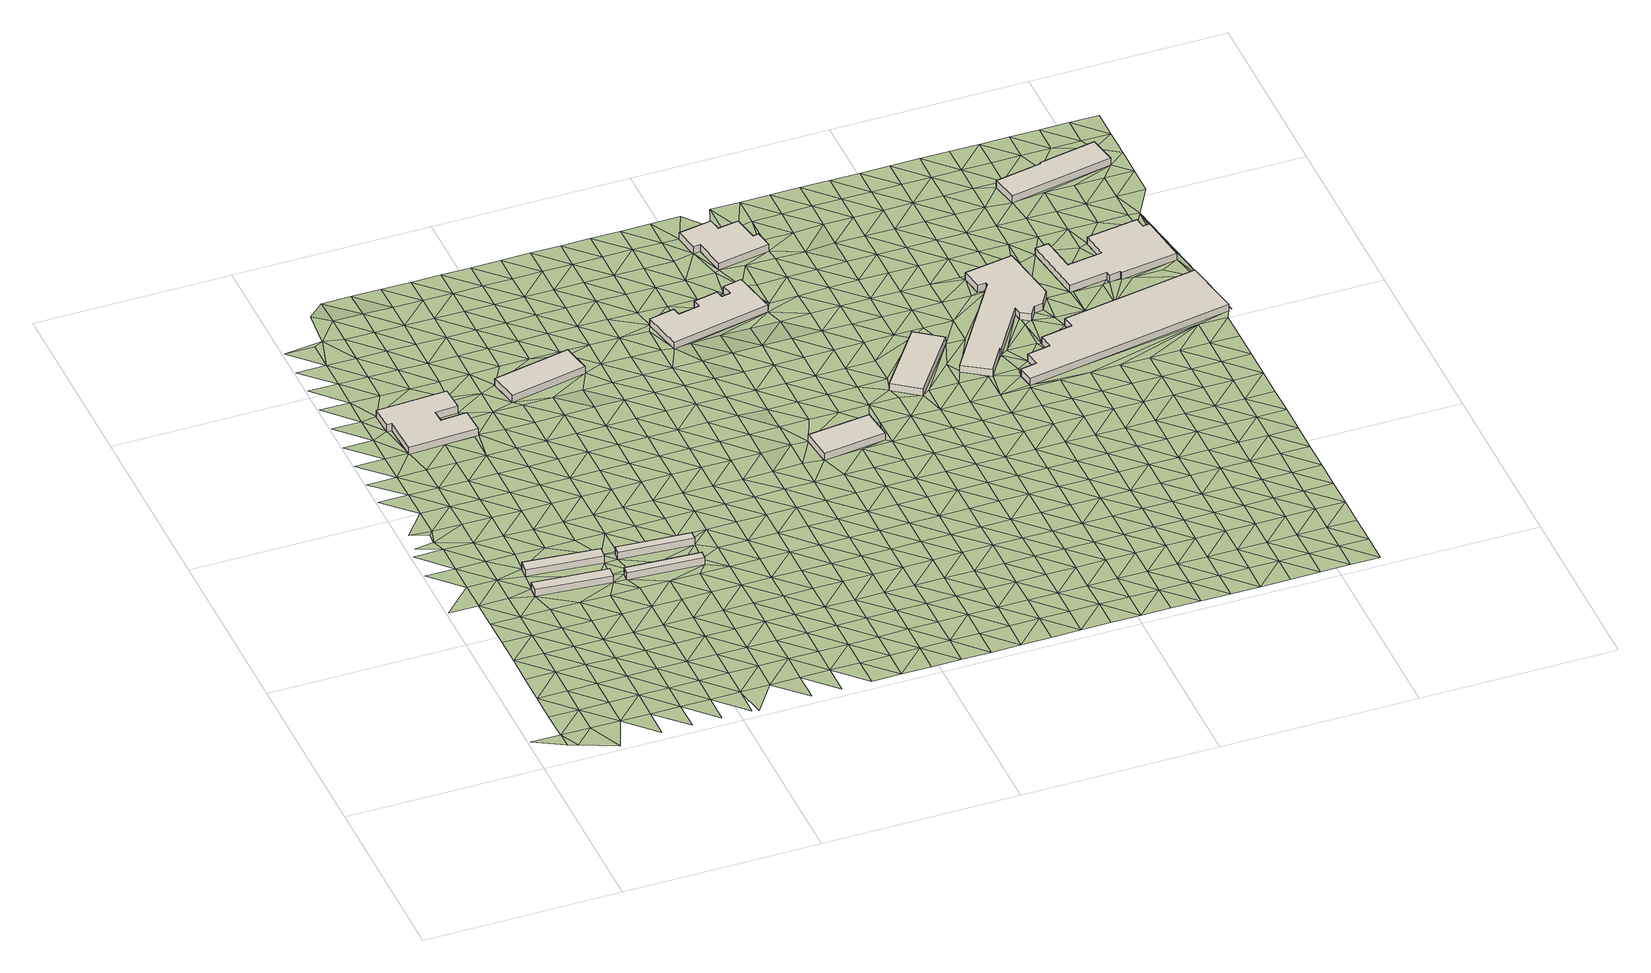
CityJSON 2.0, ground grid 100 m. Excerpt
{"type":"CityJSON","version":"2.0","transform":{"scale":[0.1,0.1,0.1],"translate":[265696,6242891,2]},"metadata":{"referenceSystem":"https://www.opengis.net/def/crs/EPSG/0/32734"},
"CityObjects":{
"building1":{"type":"Building","attributes":{"building":"transportation","building:levels":1,"amenity":"shelter","building_height":4.1,"plus_code":"4FRW3FF8+39G","ground_height":3.81,"roof_height":7.91},"geometry":[{"type":"Solid","lod":"1","boundaries":[[[[0,1,2,3]],[[1,4,5,2]],[[4,6,7,5]],[[6,0,3,7]],[[3,2,5,7]],[[6,4,1,0]]]]}]},
"building2":{"type":"Building","attributes":{"building":"transportation","building:levels":1,"amenity":"shelter","building_height":4.1,"plus_code":"4FRW3FF8+49Q","ground_height":3.66,"roof_height":7.76},"geometry":[{"type":"Solid","lod":"1","boundaries":[[[[8,9,10,11]],[[9,12,13,10]],[[12,14,15,13]],[[14,8,11,15]],[[11,10,13,15]],[[14,12,9,8]]]]}]},
"building3":{"type":"Building","attributes":{"building":"industrial","building:levels":1,"building_height":4.1,"plus_code":"4FRW3FF8+H7Q","ground_height":2.67,"roof_height":6.77},"geometry":[{"type":"Solid","lod":"1","boundaries":[[[[16,17,18,19]],[[17,20,21,18]],[[20,22,23,21]],[[22,24,25,23]],[[24,26,27,25]],[[26,28,29,27]],[[28,30,31,29]],[[30,32,33,31]],[[32,34,35,33]],[[34,16,19,35]],[[19,18,21,23,25,27,29,31,33,35]],[[34,32,30,28,26,24,22,20,17,16]]]]}]},
"building4":{"type":"Building","attributes":{"building":"transportation","building:levels":1,"amenity":"shelter","building_height":4.1,"plus_code":"4FRW3FF8+3H7","ground_height":3.73,"roof_height":7.83},"geometry":[{"type":"Solid","lod":"1","boundaries":[[[[36,37,38,39]],[[37,40,41,38]],[[40,42,43,41]],[[42,36,39,43]],[[39,38,41,43]],[[42,40,37,36]]]]}]},
"building5":{"type":"Building","attributes":{"building":"transportation","building:levels":1,"amenity":"shelter","building_height":4.1,"plus_code":"4FRW3FF8+4H8","ground_height":3.6,"roof_height":7.7},"geometry":[{"type":"Solid","lod":"1","boundaries":[[[[44,45,46,47]],[[45,48,49,46]],[[48,50,51,49]],[[50,44,47,51]],[[47,46,49,51]],[[50,48,45,44]]]]}]},
"building6":{"type":"Building","attributes":{"building":"industrial","building:levels":1,"building_height":4.1,"plus_code":"4FRW3FF8+JHG","ground_height":2.66,"roof_height":6.76},"geometry":[{"type":"Solid","lod":"1","boundaries":[[[[52,53,54,55]],[[53,56,57,54]],[[56,58,59,57]],[[58,52,55,59]],[[55,54,57,59]],[[58,56,53,52]]]]}]},
"building7":{"type":"Building","attributes":{"building":"industrial","building:levels":1,"building_height":4.1,"plus_code":"4FRW3FF9+737","ground_height":3.48,"roof_height":7.58},"geometry":[{"type":"Solid","lod":"1","boundaries":[[[[60,61,62,63]],[[61,64,65,62]],[[64,66,67,65]],[[66,60,63,67]],[[63,62,65,67]],[[66,64,61,60]]]]}]},
"building8":{"type":"Building","attributes":{"building":"industrial","building:levels":1,"building_height":4.1,"plus_code":"4FRW3FF8+MX8","ground_height":2.07,"roof_height":6.17},"geometry":[{"type":"Solid","lod":"1","boundaries":[[[[68,69,70,71]],[[69,72,73,70]],[[72,74,75,73]],[[74,76,77,75]],[[76,78,79,77]],[[78,80,81,79]],[[80,82,83,81]],[[82,84,85,83]],[[84,86,87,85]],[[86,88,89,87]],[[88,90,91,89]],[[90,68,71,91]],[[71,70,73,75,77,79,81,83,85,87,89,91]],[[90,88,86,84,82,80,78,76,74,72,69,68]]]]}]},
"building9":{"type":"Building","attributes":{"building":"industrial","building:levels":1,"building_height":4.1,"plus_code":"4FRW3FF9+R3Q","ground_height":2.41,"roof_height":6.51},"geometry":[{"type":"Solid","lod":"1","boundaries":[[[[92,93,94,95]],[[93,96,97,94]],[[96,98,99,97]],[[98,100,101,99]],[[100,102,103,101]],[[102,104,105,103]],[[104,106,107,105]],[[106,108,109,107]],[[108,110,111,109]],[[110,92,95,111]],[[95,94,97,99,101,103,105,107,109,111]],[[110,108,106,104,102,100,98,96,93,92]]]]}]},
"building10":{"type":"Building","attributes":{"building":"industrial","building:levels":1,"building_height":4.1,"plus_code":"4FRW3FF9+C82","ground_height":3.27,"roof_height":7.37},"geometry":[{"type":"Solid","lod":"1","boundaries":[[[[112,113,114,115]],[[113,116,117,114]],[[116,118,119,117]],[[118,112,115,119]],[[115,114,117,119]],[[118,116,113,112]]]]}]},
"building11":{"type":"Building","attributes":{"building":"industrial","building:levels":1,"building_height":4.1,"plus_code":"4FRW3FF9+FGC","ground_height":2.62,"roof_height":6.72},"geometry":[{"type":"Solid","lod":"1","boundaries":[[[[120,121,122,123]],[[121,124,125,122]],[[124,126,127,125]],[[126,128,129,127]],[[128,130,131,129]],[[130,132,133,131]],[[132,134,135,133]],[[134,136,137,135]],[[136,138,139,137]],[[138,140,141,139]],[[140,142,143,141]],[[142,144,145,143]],[[144,146,147,145]],[[146,148,149,147]],[[148,120,123,149]],[[123,122,125,127,129,131,133,135,137,139,141,143,145,147,149]],[[148,146,144,142,140,138,136,134,132,130,128,126,124,121,120]]]]}]},
"building12":{"type":"Building","attributes":{"building":"industrial","building:levels":1,"building_height":4.1,"plus_code":"4FRW3FF9+9Q6","ground_height":3.07,"roof_height":7.17},"geometry":[{"type":"Solid","lod":"1","boundaries":[[[[150,151,152,153]],[[151,154,155,152]],[[154,156,157,155]],[[156,158,159,157]],[[158,160,161,159]],[[160,162,163,161]],[[162,164,165,163]],[[164,166,167,165]],[[166,168,169,167]],[[168,150,153,169]],[[153,152,155,157,159,161,163,165,167,169]],[[168,166,164,162,160,158,156,154,151,150]]]]}]},
"building13":{"type":"Building","attributes":{"building":"industrial","building:levels":1,"building_height":4.1,"plus_code":"4FRW3FF9+HR4","ground_height":2.84,"roof_height":6.94},"geometry":[{"type":"Solid","lod":"1","boundaries":[[[[170,171,172,173]],[[171,174,175,172]],[[174,176,177,175]],[[176,178,179,177]],[[178,180,181,179]],[[180,182,183,181]],[[182,184,185,183]],[[184,186,187,185]],[[186,188,189,187]],[[188,190,191,189]],[[190,192,193,191]],[[192,194,195,193]],[[194,196,197,195]],[[196,170,173,197]],[[173,172,175,177,179,181,183,185,187,189,191,193,195,197]],[[196,194,192,190,188,186,184,182,180,178,176,174,171,170]]]]}]},
"building14":{"type":"Building","attributes":{"building":"industrial","building:levels":1,"building_height":4.1,"plus_code":"4FRW3FF9+QQX","ground_height":2.67,"roof_height":6.77},"geometry":[{"type":"Solid","lod":"1","boundaries":[[[[198,199,200,201]],[[199,202,203,200]],[[202,204,205,203]],[[204,206,207,205]],[[206,208,209,207]],[[208,198,201,209]],[[201,200,203,205,207,209]],[[208,206,204,202,199,198]]]]}]},
"terrain1":{"type":"TINRelief","geometry":[{"type":"CompositeSurface","lod":"1","boundaries":[[[210,211,212]],[[210,212,213]],[[213,214,210]],[[215,210,216]],[[217,215,216]],[[216,210,214]],[[218,214,213]],[[219,217,220]],[[216,221,217]],[[222,219,220]],[[217,221,220]],[[218,223,214]],[[214,223,216]],[[222,224,225]],[[221,216,226]],[[220,227,222]],[[228,229,230]],[[223,226,216]],[[225,224,231]],[[222,227,224]],[[221,232,220]],[[232,221,226]],[[231,233,229]],[[234,235,230]],[[227,220,236]],[[231,224,233]],[[236,220,232]],[[226,223,237]],[[238,239,234]],[[240,223,241]],[[230,229,242]],[[227,243,224]],[[233,244,229]],[[226,237,232]],[[238,245,246]],[[243,227,236]],[[223,240,237]],[[234,230,242]],[[229,244,242]],[[224,247,233]],[[248,249,250]],[[236,232,251]],[[247,224,243]],[[234,252,238]],[[245,250,249]],[[250,253,248]],[[232,237,251]],[[244,233,4]],[[242,252,234]],[[254,245,238]],[[255,243,236]],[[247,256,233]],[[240,257,237]],[[258,259,253]],[[251,255,236]],[[4,233,256]],[[244,1,242]],[[260,250,245]],[[238,252,254]],[[240,261,257]],[[243,262,247]],[[244,4,1]],[[237,263,251]],[[254,260,245]],[[264,265,258]],[[255,262,243]],[[252,242,266]],[[253,250,267]],[[263,237,257]],[[268,242,1]],[[269,256,247]],[[242,268,266]],[[258,253,267]],[[270,255,251]],[[264,271,272]],[[250,260,267]],[[247,262,269]],[[252,273,254]],[[256,274,4]],[[270,251,263]],[[252,266,273]],[[258,275,264]],[[262,255,276]],[[277,278,271]],[[256,269,274]],[[279,263,257]],[[275,258,267]],[[255,270,276]],[[280,260,254]],[[273,281,254]],[[282,279,257]],[[264,283,271]],[[284,277,285]],[[260,280,267]],[[269,262,286]],[[287,270,263]],[[264,275,288]],[[254,281,280]],[[276,289,262]],[[290,268,1]],[[271,283,277]],[[279,287,263]],[[283,264,288]],[[273,266,291]],[[274,269,286]],[[292,285,293]],[[289,286,262]],[[4,274,6]],[[294,275,267]],[[276,270,295]],[[285,277,296]],[[291,281,273]],[[294,267,280]],[[287,295,270]],[[296,277,283]],[[297,298,293]],[[299,289,276]],[[286,300,274]],[[293,285,301]],[[301,285,296]],[[288,275,302]],[[287,279,303]],[[304,296,283]],[[275,294,305]],[[295,299,276]],[[290,1,0]],[[306,280,281]],[[297,307,308]],[[291,309,281]],[[310,303,279]],[[6,274,300]],[[291,266,8]],[[283,288,311]],[[302,275,305]],[[14,268,290]],[[280,306,294]],[[286,289,312]],[[313,295,287]],[[281,309,306]],[[299,314,289]],[[315,293,301]],[[315,297,293]],[[307,316,317]],[[313,287,303]],[[312,300,286]],[[302,311,288]],[[312,289,314]],[[294,318,305]],[[319,317,316]],[[307,297,320]],[[309,291,321]],[[299,295,322]],[[294,306,318]],[[295,313,323]],[[297,315,320]],[[6,300,324]],[[325,326,303]],[[316,307,319]],[[314,299,322]],[[324,300,312]],[[295,323,322]],[[290,0,14]],[[8,321,291]],[[302,305,327]],[[318,328,305]],[[329,315,301]],[[311,330,283]],[[331,0,6]],[[309,332,306]],[[313,303,333]],[[319,307,334]],[[334,307,320]],[[321,335,309]],[[6,324,336]],[[6,336,331]],[[311,302,327]],[[327,305,328]],[[306,332,318]],[[337,312,314]],[[323,313,333]],[[14,0,338]],[[309,335,332]],[[322,339,314]],[[333,303,326]],[[331,338,0]],[[315,329,320]],[[48,8,14]],[[337,314,339]],[[319,334,340]],[[338,48,14]],[[328,318,341]],[[324,312,342]],[[323,343,322]],[[329,301,28]],[[344,311,327]],[[345,321,8]],[[45,8,48]],[[336,324,342]],[[320,346,334]],[[345,335,321]],[[319,347,348]],[[341,318,332]],[[333,343,323]],[[319,340,347]],[[8,45,349]],[[311,344,330]],[[346,320,329]],[[312,337,342]],[[350,351,352]],[[349,345,8]],[[328,353,327]],[[339,322,354]],[[338,331,355]],[[340,334,356]],[[327,330,344]],[[338,355,48]],[[353,328,341]],[[343,354,322]],[[357,332,335]],[[333,326,358]],[[351,20,352]],[[359,348,347]],[[346,356,334]],[[360,335,345]],[[361,362,326]],[[350,352,26]],[[363,330,327]],[[364,349,45]],[[340,365,347]],[[332,357,341]],[[366,337,339]],[[343,333,358]],[[327,353,363]],[[335,360,357]],[[354,367,339]],[[358,326,362]],[[346,329,368]],[[345,349,364]],[[20,26,352]],[[340,356,365]],[[40,336,342]],[[337,366,342]],[[329,28,368]],[[366,339,367]],[[26,369,28]],[[347,370,359]],[[353,341,371]],[[372,355,331]],[[20,330,373]],[[330,363,374]],[[375,356,346]],[[360,345,376]],[[354,343,377]],[[370,347,365]],[[357,371,341]],[[358,378,343]],[[26,20,373]],[[368,375,346]],[[364,376,345]],[[355,379,48]],[[374,373,330]],[[363,353,380]],[[367,354,377]],[[369,26,381]],[[342,366,382]],[[343,378,377]],[[381,28,369]],[[356,383,365]],[[362,384,358]],[[370,385,359]],[[371,380,353]],[[364,45,386]],[[387,357,360]],[[375,383,356]],[[360,376,388]],[[384,362,389]],[[373,381,26]],[[40,342,382]],[[368,28,390]],[[391,374,363]],[[392,370,365]],[[387,371,357]],[[366,367,393]],[[378,358,394]],[[380,391,363]],[[360,388,387]],[[377,395,367]],[[390,375,368]],[[376,364,396]],[[355,372,397]],[[381,390,28]],[[383,392,365]],[[384,394,358]],[[374,398,373]],[[397,379,355]],[[393,382,366]],[[393,367,395]],[[385,370,399]],[[378,400,377]],[[374,391,398]],[[380,371,401]],[[388,376,402]],[[392,399,370]],[[371,387,403]],[[381,373,52]],[[400,378,394]],[[396,364,386]],[[383,375,404]],[[375,390,405]],[[402,376,396]],[[382,406,40]],[[391,380,401]],[[395,377,407]],[[397,372,379]],[[408,373,398]],[[371,403,401]],[[382,393,406]],[[409,390,381]],[[408,52,373]],[[392,383,404]],[[372,40,406]],[[399,410,385]],[[375,405,404]],[[52,409,381]],[[407,377,400]],[[388,411,387]],[[394,384,412]],[[388,402,413]],[[384,414,415]],[[395,416,393]],[[379,372,417]],[[418,398,391]],[[403,387,411]],[[394,412,400]],[[406,417,372]],[[401,419,391]],[[388,413,411]],[[416,395,407]],[[384,415,412]],[[420,399,392]],[[405,390,421]],[[390,409,421]],[[386,422,396]],[[404,423,392]],[[422,386,379]],[[398,418,408]],[[402,396,424]],[[406,393,425]],[[418,391,419]],[[399,420,410]],[[403,426,401]],[[379,417,422]],[[407,400,427]],[[392,423,420]],[[52,408,428]],[[416,425,393]],[[405,429,404]],[[424,413,402]],[[415,414,430]],[[426,403,411]],[[396,422,424]],[[400,412,427]],[[406,431,417]],[[421,429,405]],[[419,401,432]],[[416,407,433]],[[408,418,428]],[[406,425,431]],[[423,404,434]],[[415,435,412]],[[420,436,410]],[[432,401,426]],[[427,433,407]],[[421,409,437]],[[438,411,413]],[[417,439,422]],[[429,434,404]],[[413,424,440]],[[435,415,430]],[[419,441,418]],[[442,425,416]],[[439,417,431]],[[411,438,426]],[[412,443,427]],[[441,419,432]],[[440,438,413]],[[442,416,433]],[[420,423,444]],[[421,437,429]],[[422,445,424]],[[434,446,423]],[[435,443,412]],[[418,447,428]],[[448,52,428]],[[445,422,439]],[[444,436,420]],[[432,426,449]],[[431,425,450]],[[433,427,451]],[[423,446,444]],[[447,418,441]],[[425,442,452]],[[434,429,453]],[[454,440,424]],[[426,438,449]],[[443,451,427]],[[455,437,409]],[[439,431,450]],[[456,435,430]],[[429,437,453]],[[424,445,454]],[[425,452,450]],[[441,432,457]],[[428,447,458]],[[446,434,459]],[[442,433,460]],[[435,456,443]],[[436,444,461]],[[449,457,432]],[[451,462,433]],[[456,430,463]],[[440,464,438]],[[453,459,434]],[[440,454,465]],[[445,439,466]],[[452,442,460]],[[428,458,448]],[[450,467,439]],[[462,460,433]],[[444,446,468]],[[447,441,469]],[[438,464,449]],[[451,443,470]],[[441,457,471]],[[464,440,465]],[[437,472,453]],[[445,466,454]],[[446,459,468]],[[439,467,466]],[[443,456,470]],[[447,469,458]],[[452,473,450]],[[441,471,469]],[[474,461,444]],[[457,449,475]],[[462,451,476]],[[460,473,452]],[[472,437,455]],[[459,453,477]],[[454,478,465]],[[463,479,456]],[[468,474,444]],[[475,449,464]],[[470,476,451]],[[467,450,480]],[[477,453,472]],[[454,466,478]],[[457,481,471]],[[448,458,482]],[[482,458,469]],[[473,480,450]],[[459,483,468]],[[484,460,462]],[[456,485,470]],[[474,486,461]],[[481,457,475]],[[462,476,487]],[[465,488,464]],[[483,459,477]],[[478,489,465]],[[485,456,479]],[[471,490,469]],[[466,467,491]],[[460,484,473]],[[480,492,467]],[[493,455,448]],[[484,462,487]],[[474,468,494]],[[464,488,475]],[[476,470,495]],[[490,471,481]],[[488,465,489]],[[496,472,455]],[[482,493,448]],[[472,496,477]],[[466,491,478]],[[483,494,468]],[[467,492,491]],[[495,470,485]],[[497,482,469]],[[480,473,498]],[[455,493,496]],[[499,486,474]],[[475,500,481]],[[501,487,476]],[[497,469,490]],[[473,484,498]],[[483,477,502]],[[489,478,503]],[[485,479,504]],[[499,474,494]],[[475,488,500]],[[476,495,501]],[[493,482,505]],[[492,480,506]],[[502,477,496]],[[491,503,478]],[[482,497,505]],[[498,506,480]],[[507,494,483]],[[490,481,508]],[[484,487,509]],[[486,499,510]],[[500,511,481]],[[487,501,512]],[[488,489,513]],[[514,491,492]],[[495,485,515]],[[502,507,483]],[[503,516,489]],[[485,504,517]],[[496,493,518]],[[497,490,508]],[[498,484,509]],[[505,519,493]],[[508,481,511]],[[492,506,514]],[[509,487,512]],[[488,513,500]],[[495,515,501]],[[513,489,516]],[[485,517,515]],[[499,494,520]],[[518,502,496]],[[503,491,521]],[[507,522,494]],[[518,493,519]],[[497,523,505]],[[506,498,524]],[[514,521,491]],[[510,499,520]],[[511,500,525]],[[501,526,512]],[[520,494,522]],[[508,523,497]],[[509,524,498]],[[527,516,503]],[[517,504,528]],[[525,500,513]],[[501,515,526]],[[507,502,529]],[[530,519,505]],[[531,514,506]],[[502,518,532]],[[503,521,527]],[[511,533,508]],[[523,530,505]],[[524,531,506]],[[522,507,529]],[[534,509,512]],[[517,535,515]],[[520,536,510]],[[502,532,529]],[[533,511,525]],[[526,537,512]],[[519,538,518]],[[513,516,539]],[[540,521,514]],[[516,527,541]],[[535,517,528]],[[523,508,542]],[[509,534,524]],[[530,538,519]],[[531,540,514]],[[534,512,537]],[[513,539,525]],[[515,543,526]],[[542,508,533]],[[539,516,541]],[[520,522,544]],[[545,527,521]],[[529,546,522]],[[535,543,515]],[[547,532,518]],[[548,530,523]],[[531,524,549]],[[538,550,518]],[[540,545,521]],[[536,520,544]],[[533,525,551]],[[537,526,552]],[[544,522,546]],[[548,523,542]],[[524,534,549]],[[553,541,527]],[[529,532,554]],[[530,555,538]],[[547,518,550]],[[525,539,551]],[[543,552,526]],[[540,531,556]],[[535,528,557]],[[545,558,527]],[[538,555,550]],[[559,542,533]],[[547,554,532]],[[553,527,558]],[[530,548,560]],[[530,560,555]],[[549,556,531]],[[539,541,60]],[[561,546,529]],[[534,537,562]],[[543,535,557]],[[544,563,536]],[[551,559,533]],[[552,564,537]],[[557,528,565]],[[60,541,553]],[[555,547,550]],[[554,561,529]],[[539,60,551]],[[542,566,548]],[[545,540,567]],[[534,562,549]],[[540,556,568]],[[562,537,564]],[[544,546,569]],[[559,566,542]],[[555,560,570]],[[545,567,558]],[[552,543,571]],[[561,569,546]],[[540,568,567]],[[557,572,543]],[[548,573,560]],[[556,549,574]],[[547,575,554]],[[576,551,60]],[[577,563,544]],[[576,559,551]],[[564,552,571]],[[548,566,573]],[[574,549,562]],[[543,572,571]],[[558,578,553]],[[565,579,557]],[[569,577,544]],[[561,554,580]],[[560,581,570]],[[568,556,582]],[[558,567,583]],[[575,547,584]],[[566,559,585]],[[581,560,573]],[[582,556,574]],[[569,561,580]],[[586,562,564]],[[572,557,587]],[[577,588,563]],[[554,575,580]],[[559,576,585]],[[578,558,583]],[[571,589,564]],[[568,590,567]],[[587,557,579]],[[562,586,574]],[[591,570,581]],[[590,568,582]],[[586,564,589]],[[592,576,60]],[[593,573,566]],[[572,594,571]],[[585,595,566]],[[82,584,596]],[[577,569,597]],[[583,567,598]],[[599,553,578]],[[580,600,569]],[[82,575,584]],[[594,572,587]],[[555,570,69]],[[573,593,581]],[[582,574,601]],[[593,566,595]],[[590,598,567]],[[577,597,588]],[[576,592,585]],[[589,571,602]],[[569,600,597]],[[596,603,82]],[[574,586,601]],[[580,575,604]],[[605,578,583]],[[594,602,571]],[[592,60,606]],[[591,581,607]],[[587,579,608]],[[604,575,82]],[[598,605,583]],[[595,585,609]],[[590,582,610]],[[589,611,586]],[[607,581,593]],[[601,612,582]],[[613,600,580]],[[69,570,591]],[[594,587,608]],[[588,597,614]],[[609,585,592]],[[589,602,611]],[[579,615,608]],[[598,590,610]],[[613,580,604]],[[605,616,578]],[[610,582,612]],[[616,599,578]],[[595,617,593]],[[586,618,601]],[[607,619,591]],[[600,620,597]],[[604,82,80]],[[617,595,609]],[[586,611,618]],[[602,594,621]],[[600,613,620]],[[608,622,594]],[[607,593,623]],[[605,598,624]],[[612,601,625]],[[610,626,598]],[[597,627,614]],[[609,592,628]],[[602,621,611]],[[599,616,629]],[[623,593,617]],[[601,618,625]],[[594,622,621]],[[629,606,599]],[[613,604,74]],[[592,606,628]],[[591,619,69]],[[616,605,624]],[[608,615,630]],[[80,74,604]],[[627,597,620]],[[598,626,624]],[[612,631,610]],[[80,78,76]],[[606,629,628]],[[619,607,632]],[[609,633,617]],[[618,611,634]],[[607,623,635]],[[631,612,625]],[[76,74,80]],[[636,622,608]],[[620,613,637]],[[638,614,627]],[[633,609,628]],[[611,621,634]],[[613,74,639]],[[640,629,616]],[[626,610,641]],[[607,635,632]],[[624,642,616]],[[630,636,608]],[[625,618,643]],[[627,620,637]],[[641,610,631]],[[637,613,639]],[[623,617,644]],[[629,640,628]],[[633,645,617]],[[632,69,619]],[[640,616,642]],[[634,643,618]],[[626,646,624]],[[622,647,621]],[[636,648,622]],[[627,649,638]],[[635,623,644]],[[637,649,627]],[[74,72,639]],[[617,645,644]],[[646,626,641]],[[628,650,633]],[[631,625,651]],[[621,647,634]],[[625,643,652]],[[622,648,647]],[[98,637,639]],[[642,624,653]],[[72,98,639]],[[654,628,640]],[[98,655,637]],[[635,656,632]],[[631,651,641]],[[636,630,657]],[[658,72,69]],[[628,654,650]],[[653,624,646]],[[625,652,651]],[[659,638,649]],[[645,633,660]],[[643,634,661]],[[656,635,644]],[[69,632,662]],[[642,663,640]],[[648,636,657]],[[658,664,72]],[[633,650,660]],[[661,634,647]],[[630,665,657]],[[98,72,666]],[[646,641,667]],[[663,642,653]],[[69,668,658]],[[643,669,652]],[[666,72,664]],[[662,632,656]],[[641,651,667]],[[654,640,670]],[[644,645,671]],[[660,672,645]],[[669,643,661]],[[649,673,659]],[[650,654,670]],[[653,646,674]],[[647,648,675]],[[69,662,668]],[[640,663,676]],[[657,677,648]],[[678,664,658]],[[656,644,671]],[[652,679,651]],[[670,640,676]],[[645,672,671]],[[667,674,646]],[[647,675,661]],[[679,652,669]],[[648,677,675]],[[98,666,680]],[[678,666,664]],[[681,663,653]],[[665,682,657]],[[668,678,658]],[[651,683,667]],[[681,653,674]],[[662,656,684]],[[661,685,669]],[[671,686,656]],[[679,683,651]],[[687,670,676]],[[688,689,673]],[[676,663,690]],[[677,657,691]],[[650,692,660]],[[661,675,685]],[[684,668,662]],[[674,667,693]],[[666,678,694]],[[656,686,684]],[[690,663,681]],[[682,691,657]],[[689,695,673]],[[689,688,696]],[[672,660,692]],[[683,693,667]],[[666,694,680]],[[671,672,697]],[[698,679,669]],[[685,699,669]],[[678,668,700]],[[701,687,676]],[[677,702,675]],[[695,689,696]],[[690,703,676]],[[691,704,677]],[[686,671,697]],[[705,681,674]],[[679,698,683]],[[684,700,668]],[[693,706,674]],[[698,669,699]],[[675,702,685]],[[707,696,708]],[[703,701,676]],[[677,704,702]],[[709,694,678]],[[690,681,705]],[[691,682,710]],[[687,118,670]],[[706,705,674]],[[711,707,680]],[[692,697,672]],[[686,712,684]],[[693,683,713]],[[700,709,678]],[[707,714,696]],[[695,696,715]],[[699,685,716]],[[714,707,711]],[[717,680,694]],[[686,697,712]],[[718,687,701]],[[683,698,713]],[[719,703,690]],[[704,691,720]],[[716,685,702]],[[715,696,714]],[[684,721,700]],[[706,693,722]],[[723,711,680]],[[709,717,694]],[[690,705,719]],[[710,720,691]],[[699,724,698]],[[684,712,721]],[[713,722,693]],[[718,118,687]],[[714,711,723]],[[724,699,716]],[[717,723,680]],[[725,709,700]],[[701,703,726]],[[702,704,727]],[[718,701,728]],[[719,729,703]],[[704,720,730]],[[705,706,731]],[[698,732,713]],[[697,692,733]],[[725,700,721]],[[706,722,734]],[[715,714,735]],[[712,697,736]],[[702,727,716]],[[703,729,726]],[[732,698,724]],[[704,730,727]],[[728,701,726]],[[737,717,709]],[[731,719,705]],[[720,710,738]],[[723,735,714]],[[731,706,734]],[[736,721,712]],[[722,713,739]],[[737,709,725]],[[697,733,736]],[[118,733,692]],[[724,716,740]],[[739,713,732]],[[718,728,741]],[[730,720,742]],[[728,726,743]],[[735,744,715]],[[716,727,740]],[[723,717,745]],[[729,719,746]],[[747,734,722]],[[743,726,729]],[[118,718,741]],[[717,737,748]],[[719,731,749]],[[742,720,738]],[[750,725,721]],[[732,724,751]],[[721,736,752]],[[722,739,747]],[[723,745,735]],[[717,748,745]],[[719,749,746]],[[740,751,724]],[[743,729,162]],[[730,753,727]],[[118,754,733]],[[750,721,752]],[[730,742,755]],[[737,725,756]],[[733,754,736]],[[731,734,757]],[[734,747,758]],[[759,729,746]],[[744,735,760]],[[739,732,761]],[[727,753,740]],[[729,759,162]],[[732,751,762]],[[730,755,753]],[[754,118,741]],[[756,748,737]],[[749,731,757]],[[735,745,760]],[[756,725,750]],[[757,734,758]],[[763,752,736]],[[739,761,747]],[[742,738,764]],[[743,162,765]],[[732,762,761]],[[766,743,765]],[[767,743,766]],[[751,740,768]],[[763,736,754]],[[749,769,746]],[[764,755,742]],[[760,770,744]],[[768,740,753]],[[738,771,764]],[[148,741,728]],[[748,772,745]],[[747,773,758]],[[748,756,774]],[[769,749,757]],[[750,752,775]],[[762,751,776]],[[746,777,759]],[[752,763,778]],[[747,761,773]],[[765,162,779]],[[745,772,760]],[[748,774,772]],[[766,765,158]],[[776,751,768]],[[750,775,756]],[[753,755,780]],[[781,766,158]],[[775,752,778]],[[777,746,769]],[[755,764,782]],[[779,158,765]],[[783,757,758]],[[762,784,761]],[[773,785,758]],[[148,754,741]],[[770,760,786]],[[787,763,754]],[[753,780,768]],[[784,762,776]],[[755,782,780]],[[788,774,756]],[[757,783,769]],[[771,789,764]],[[786,760,772]],[[783,758,785]],[[761,790,773]],[[788,756,775]],[[791,766,781]],[[781,158,792]],[[777,793,759]],[[776,768,794]],[[778,763,795]],[[784,790,761]],[[777,769,796]],[[797,782,764]],[[798,770,786]],[[768,780,794]],[[772,774,799]],[[785,773,800]],[[787,754,148]],[[774,788,801]],[[796,769,783]],[[764,789,797]],[[787,795,763]],[[802,775,778]],[[792,158,803]],[[792,804,781]],[[790,800,773]],[[772,799,786]],[[784,776,805]],[[774,801,799]],[[794,806,776]],[[778,795,807]],[[808,781,804]],[[781,808,791]],[[775,802,788]],[[780,782,809]],[[802,778,807]],[[796,793,777]],[[782,797,810]],[[783,785,811]],[[790,784,805]],[[792,803,154]],[[800,812,785]],[[805,776,806]],[[813,795,787]],[[798,786,814]],[[804,792,154]],[[780,809,794]],[[813,787,148]],[[782,810,809]],[[788,815,801]],[[811,796,783]],[[789,816,797]],[[786,799,814]],[[811,785,812]],[[817,804,154]],[[146,813,148]],[[788,802,815]],[[804,817,808]],[[800,790,818]],[[806,794,819]],[[805,820,790]],[[821,793,796]],[[797,822,810]],[[807,795,823]],[[814,824,798]],[[819,794,809]],[[825,799,801]],[[807,823,802]],[[812,800,818]],[[815,826,801]],[[821,796,811]],[[790,820,818]],[[797,816,822]],[[150,817,154]],[[806,827,805]],[[799,825,814]],[[801,826,825]],[[827,806,819]],[[828,150,154]],[[802,829,815]],[[809,810,830]],[[817,831,832]],[[793,821,833]],[[822,834,810]],[[835,811,812]],[[820,805,836]],[[829,802,823]],[[818,837,812]],[[817,150,831]],[[824,814,838]],[[809,830,819]],[[140,823,795]],[[831,839,832]],[[836,805,827]],[[810,834,830]],[[840,759,793]],[[826,815,841]],[[816,842,822]],[[825,838,814]],[[835,812,837]],[[821,811,843]],[[820,844,818]],[[841,815,829]],[[839,831,845]],[[827,819,846]],[[844,820,836]],[[826,847,825]],[[843,833,821]],[[834,822,848]],[[838,849,824]],[[843,811,835]],[[829,823,140]],[[819,830,846]],[[831,150,850]],[[837,818,851]],[[826,841,847]],[[842,848,822]],[[836,827,852]],[[851,818,844]],[[831,850,845]],[[846,852,827]],[[140,845,853]],[[838,825,854]],[[829,855,841]],[[837,856,835]],[[834,857,830]],[[825,847,858]],[[843,859,833]],[[848,860,834]],[[855,829,140]],[[861,140,853]],[[845,862,853]],[[856,837,851]],[[849,838,854]],[[836,863,844]],[[830,857,846]],[[825,858,854]],[[840,793,833]],[[836,852,864]],[[834,860,857]],[[850,862,845]],[[835,865,843]],[[861,855,140]],[[150,866,850]],[[186,861,853]],[[847,841,867]],[[855,868,841]],[[865,835,856]],[[836,864,863]],[[186,853,862]],[[851,844,869]],[[852,846,870]],[[862,850,871]],[[855,861,186]],[[858,847,867]],[[872,859,843]],[[854,873,849]],[[841,868,867]],[[870,846,857]],[[856,851,869]],[[843,865,872]],[[844,863,869]],[[852,874,864]],[[858,875,854]],[[876,871,850]],[[859,840,833]],[[874,852,870]],[[868,855,877]],[[855,186,877]],[[867,875,858]],[[878,859,872]],[[879,862,871]],[[865,856,880]],[[863,864,881]],[[840,882,759]],[[850,866,876]],[[869,883,856]],[[873,854,884]],[[881,864,874]],[[184,877,186]],[[865,880,872]],[[875,884,854]],[[856,883,880]],[[198,867,868]],[[869,863,885]],[[876,879,871]],[[877,886,868]],[[885,863,881]],[[840,859,878]],[[198,868,886]],[[867,887,875]],[[872,888,878]],[[184,889,890]],[[873,884,891]],[[876,866,892]],[[893,866,150]],[[894,883,869]],[[872,880,888]],[[198,887,867]],[[885,894,869]],[[876,892,879]],[[895,877,184]],[[892,866,896]],[[884,875,897]],[[890,889,898]],[[886,877,895]],[[875,887,897]],[[899,878,888]],[[890,895,184]],[[883,900,880]],[[901,896,866]],[[894,902,883]],[[896,903,892]],[[840,878,899]],[[891,884,904]],[[880,900,888]],[[897,905,884]],[[883,902,900]],[[198,886,906]],[[907,886,895]],[[908,890,898]],[[908,895,890]],[[904,884,905]],[[909,899,888]],[[907,906,886]],[[909,888,900]],[[893,901,866]],[[910,897,887]],[[895,908,911]],[[912,905,897]],[[907,895,911]],[[840,899,913]],[[899,909,914]],[[915,896,901]],[[905,912,904]],[[913,899,914]],[[907,916,906]],[[912,897,917]],[[917,897,910]],[[916,907,911]],[[840,913,882]],[[918,911,908]],[[893,919,901]],[[915,901,919]],[[920,904,912]],[[906,921,198]],[[906,916,922]],[[916,911,923]],[[919,893,915]],[[924,912,917]],[[923,911,918]],[[912,924,920]],[[882,925,893]],[[925,915,893]],[[906,922,921]],[[922,916,926]],[[916,923,927]],[[925,928,929]],[[918,930,931]],[[925,929,915]],[[924,932,920]],[[927,926,916]],[[929,931,915]],[[923,918,929]],[[918,931,929]],[[929,927,923]],[[924,917,202]],[[921,922,926]],[[932,924,933]],[[927,929,934]],[[926,927,935]],[[202,933,924]],[[933,936,932]],[[935,927,934]],[[935,921,926]],[[921,937,202]],[[937,921,935]],[[938,933,202]],[[938,936,933]],[[938,202,937]],[[939,936,938]]]}]}
},
"vertices":[
[811,1226,18],[430,1262,18],[430,1262,59],[811,1226,59],[424,1205,18],[424,1205,59],[805,1168,18],[805,1168,59],
[827,1383,17],[444,1422,17],[444,1422,58],[827,1383,58],[438,1362,17],[438,1362,58],[821,1324,17],[821,1324,58],
[274,2431,7],[628,2446,7],[628,2446,48],[274,2431,48],[622,2578,7],[622,2578,48],[487,2569,7],[487,2569,48],[485,2631,7],[485,2631,48],[601,2637,7],[601,2637,48],[595,2764,7],[595,2764,48],[234,2748,7],[234,2748,48],[239,2625,7],[239,2625,48],[265,2627,7],[265,2627,48],
[875,1209,17],[872,1166,17],[872,1166,58],[875,1209,58],[1253,1141,17],[1253,1141,58],[1256,1184,17],[1256,1184,58],
[1266,1341,16],[893,1371,16],[893,1371,57],[1266,1341,57],[889,1327,16],[889,1327,57],[1263,1296,16],[1263,1296,57],
[866,2620,7],[1263,2699,7],[1263,2699,48],[866,2620,48],[1234,2848,7],[1234,2848,48],[837,2769,7],[837,2769,48],
[2042,1831,15],[2060,1672,15],[2060,1672,56],[2042,1831,56],[2382,1709,15],[2382,1709,56],[2363,1868,15],[2363,1868,56],
[1721,2724,1],[2231,2827,1],[2231,2827,42],[1721,2724,42],[2185,3053,1],[2185,3053,42],[2087,3033,1],[2087,3033,42],[2099,2974,1],[2099,2974,42],[2053,2965,1],[2053,2965,42],[2045,3005,1],[2045,3005,42],[1921,2980,1],[1921,2980,42],[1929,2937,1],[1929,2937,42],[1819,2915,1],[1819,2915,42],[1810,2958,1],[1810,2958,42],[1679,2931,1],[1679,2931,42],
[2042,3482,4],[2063,3357,4],[2063,3357,45],[2042,3482,45],[2102,3364,4],[2102,3364,45],[2130,3200,4],[2130,3200,45],[2401,3247,4],[2401,3247,45],[2385,3340,4],[2385,3340,45],[2355,3334,4],[2355,3334,45],[2332,3465,4],[2332,3465,45],[2225,3447,4],[2225,3447,45],[2213,3512,4],[2213,3512,45],
[2778,2381,13],[2537,2054,13],[2537,2054,54],[2778,2381,54],[2670,1958,13],[2670,1958,54],[2910,2285,13],[2910,2285,54],
[2896,2070,6],[3028,1984,6],[3028,1984,47],[2896,2070,47],[3118,2120,6],[3118,2120,47],[3120,2110,6],[3120,2110,47],[3298,2379,6],[3298,2379,47],[3304,2338,6],[3304,2338,47],[3351,2308,6],[3351,2308,47],[3383,2357,6],[3383,2357,47],[3428,2364,6],[3428,2364,47],[3477,2439,6],[3477,2439,47],[3426,2753,6],[3426,2753,47],[3176,2712,6],[3176,2712,47],[3195,2598,6],[3195,2598,47],[3236,2604,6],[3236,2604,47],[3238,2589,6],[3238,2589,47],
[3481,2214,11],[3492,2151,11],[3492,2151,52],[3481,2214,52],[3329,2123,11],[3329,2123,52],[3341,2048,11],[3341,2048,52],[3221,2028,11],[3221,2028,52],[3234,1948,11],[3234,1948,52],[3151,1934,11],[3151,1934,52],[3166,1851,11],[3166,1851,52],[4233,2034,11],[4233,2034,52],[4181,2334,11],[4181,2334,52],
[4148,2484,8],[4112,2739,8],[4112,2739,49],[4148,2484,49],[4077,2734,8],[4077,2734,49],[4069,2790,8],[4069,2790,49],[3804,2752,8],[3804,2752,49],[3823,2616,8],[3823,2616,49],[3643,2590,8],[3643,2590,49],[3617,2772,8],[3617,2772,49],[3548,2763,8],[3548,2763,49],[3594,2441,8],[3594,2441,49],[3790,2468,8],[3790,2468,49],[3793,2444,8],[3793,2444,49],[3854,2453,8],[3854,2453,49],[3856,2442,8],[3856,2442,49],
[3590,3168,7],[4124,3267,7],[4124,3267,48],[3590,3168,48],[4098,3411,7],[4098,3411,48],[3804,3356,7],[3804,3356,48],[3805,3349,7],[3805,3349,48],[3564,3304,7],[3564,3304,48],
[155,185,21],[5,185,22],[156,100,22],[203,82,22],[305,185,18],[155,335,17],[305,335,15],[155,485,17],[387,10,18],[155,635,20],[305,635,21],[305,485,18],[155,785,23],[455,185,17],[305,935,20],[155,935,21],[455,335,16],[305,785,22],[5,1235,19],[155,1235,18],[155,1385,18],[155,1085,21],[455,485,19],[305,1085,20],[155,1535,17],[5,1535,17],[455,635,23],[605,335,18],[155,1685,22],[5,1685,22],[605,185,17],[605,35,17],[305,1385,18],[455,785,20],[305,1235,18],[132,1750,22],[35,1738,22],[455,935,20],[44,1843,21],[138,1814,19],[155,1835,19],[605,485,23],[305,1535,18],[155,1985,17],[305,1685,19],[605,635,20],[455,1085,20],[756,185,17],[155,2135,16],[5,2135,15],[305,1835,17],[756,35,17],[605,785,18],[756,335,18],[155,2285,12],[5,2285,10],[444,1422,18],[305,1985,16],[438,1362,18],[605,935,18],[756,485,23],[155,2435,12],[5,2435,10],[455,1535,18],[605,1085,18],[305,2135,14],[756,635,20],[155,2585,9],[5,2585,10],[906,185,16],[455,1835,16],[455,1685,17],[906,35,16],[274,2431,11],[5,2735,13],[155,2735,11],[756,935,18],[906,335,19],[305,2285,11],[756,785,18],[756,1235,18],[605,1535,13],[5,2885,16],[155,2885,14],[455,1985,15],[906,485,22],[239,2625,9],[155,3035,16],[5,3035,17],[906,635,19],[756,1085,18],[234,2748,10],[455,2285,11],[1056,185,16],[265,2627,9],[455,2135,14],[605,1835,12],[155,3185,16],[5,3185,16],[605,1685,12],[1056,35,15],[455,2435,11],[906,935,18],[1056,335,20],[906,785,19],[305,2885,12],[155,3335,17],[5,3335,17],[605,1985,12],[202,3358,17],[305,3035,15],[756,1535,13],[1056,635,19],[1056,485,21],[906,1085,18],[1089,23,15],[1206,185,17],[605,2285,12],[605,2135,14],[455,2885,10],[628,2446,12],[875,1209,18],[756,1835,12],[1206,335,19],[305,3185,15],[756,1685,12],[872,1166,18],[1056,935,18],[906,1235,18],[1056,785,19],[305,3335,17],[756,1985,12],[1056,1085,18],[1206,485,19],[605,2435,12],[906,1535,13],[455,3035,13],[305,3485,16],[222,3553,16],[906,1385,16],[485,2631,10],[487,2569,10],[605,2585,7],[756,2135,14],[1206,635,19],[1056,1235,18],[455,3185,15],[906,1835,12],[1356,335,19],[305,3635,8],[906,1685,11],[1356,35,16],[1356,185,18],[756,2285,12],[1056,1385,17],[455,3335,17],[1206,935,17],[1206,785,19],[605,2885,9],[605,2735,7],[455,3485,15],[906,1985,12],[1256,1184,18],[756,2585,7],[756,2435,12],[605,3035,10],[1056,1535,14],[1356,635,19],[1356,485,18],[1263,1296,18],[906,2135,14],[756,2735,7],[1206,1085,17],[605,3185,11],[1507,185,18],[455,3635,9],[1266,1341,18],[1056,1835,11],[1056,1685,12],[1507,35,16],[756,2885,9],[906,2285,13],[605,3335,13],[1356,935,17],[1507,335,18],[1356,785,19],[1206,1385,18],[1206,1235,18],[906,2435,13],[605,3485,10],[1507,485,19],[1056,2135,13],[1206,1535,14],[1056,1985,12],[756,3185,11],[756,3035,10],[1356,1085,17],[1507,635,19],[906,2585,7],[837,2769,8],[605,3635,8],[1206,1835,11],[1657,335,18],[1206,1685,11],[1657,35,17],[1657,185,18],[1507,785,18],[1356,1235,18],[1056,2435,14],[1056,2285,14],[756,3485,10],[906,2885,13],[1356,1385,17],[756,3335,13],[1356,1535,15],[1507,935,17],[1206,1985,13],[1657,485,19],[1056,2585,8],[906,3035,12],[1807,35,17],[1507,1085,17],[1206,2135,14],[1657,635,19],[906,3185,11],[1807,185,18],[756,3635,8],[1056,2885,15],[1356,1835,12],[1507,1235,18],[1356,1685,12],[1206,2285,16],[1657,785,18],[1807,335,19],[906,3485,9],[1507,1385,17],[906,3335,10],[1206,2435,16],[1263,2699,9],[1356,1985,13],[1657,1085,17],[1807,485,20],[1657,935,17],[1056,3035,14],[1507,1535,15],[1234,2848,13],[1957,185,20],[1356,2135,15],[1206,2585,9],[1056,3185,11],[1807,785,17],[906,3635,7],[1807,635,19],[1957,35,18],[1507,1835,12],[1507,1685,11],[1657,1385,17],[1657,1235,18],[1056,3335,9],[1356,2435,17],[1957,335,22],[1356,2285,17],[1206,2885,13],[1807,935,16],[1056,3485,9],[1507,1985,13],[1957,485,21],[1206,3035,14],[1657,1535,14],[2107,35,18],[1807,1085,16],[1507,2135,15],[1356,2585,11],[1206,3185,13],[1957,785,16],[2107,185,20],[1056,3635,7],[1957,635,18],[1657,1835,11],[1657,1685,8],[1507,2285,16],[1807,1385,17],[1807,1235,17],[1356,2735,11],[1206,3335,11],[2107,335,22],[1356,2885,12],[1507,2435,16],[1957,935,16],[1206,3485,8],[1657,1985,13],[2107,485,21],[1356,3035,12],[1807,1535,16],[2257,35,18],[1507,2585,11],[1957,1085,16],[1356,3185,12],[1657,2285,15],[2107,785,16],[1206,3635,7],[1657,2135,15],[2107,635,18],[1807,1835,7],[1957,1235,17],[2257,335,21],[1807,1685,12],[2257,185,20],[1507,2885,10],[1507,2735,9],[1356,3485,9],[1957,1385,17],[1356,3335,11],[1657,2435,15],[2107,935,16],[1807,1985,11],[2257,485,21],[1957,1535,17],[2407,35,19],[1507,3185,10],[1657,2585,9],[2107,1085,16],[1507,3035,10],[1807,2135,14],[2257,785,16],[2407,185,21],[1356,3635,8],[2257,635,19],[1657,2735,6],[1957,1835,15],[2107,1235,17],[1957,1685,17],[1807,2285,15],[2407,335,21],[1507,3485,9],[2107,1385,17],[1507,3335,11],[1679,2931,6],[1807,2435,15],[2257,935,16],[1657,2885,6],[1957,1985,13],[2407,485,20],[2060,1672,17],[1657,3035,6],[1721,2724,6],[2257,1085,16],[2558,185,22],[2107,1535,17],[1957,2135,8],[1807,2585,9],[1657,3185,6],[2407,785,17],[1507,3635,8],[2407,635,18],[2558,35,20],[1957,2285,9],[2257,1385,16],[2257,1235,17],[1657,3335,10],[1807,2735,3],[2558,485,20],[2558,335,22],[1957,2435,9],[2407,935,16],[1807,3035,2],[2107,1985,13],[1657,3485,10],[2257,1685,17],[2708,35,20],[1807,3185,4],[1957,2585,13],[2407,1085,16],[2257,1535,17],[1810,2958,3],[2107,2135,8],[2558,785,18],[2708,185,22],[1657,3635,8],[2558,635,18],[2407,1235,17],[1957,2735,5],[2257,1985,12],[2107,2435,9],[2708,335,21],[2107,2285,9],[1819,2915,3],[1807,3485,10],[2407,1385,16],[2382,1709,17],[1807,3335,9],[2558,935,17],[2708,485,20],[1929,2937,4],[1957,3035,1],[2407,1535,16],[2363,1868,16],[2107,2585,13],[2858,185,21],[2257,2135,11],[2558,1235,17],[2708,635,19],[2558,1085,17],[1957,3185,4],[1807,3635,9],[2858,35,21],[2407,1685,17],[2257,2285,9],[2708,785,18],[2107,2735,5],[1957,3335,6],[2858,485,19],[2858,335,20],[2257,2435,9],[2558,1535,15],[2708,935,16],[2558,1385,15],[1957,3485,7],[2407,1985,13],[2407,1835,16],[3008,35,22],[2708,1085,16],[2257,2735,4],[2407,2135,12],[2858,635,18],[2257,2585,13],[3008,185,21],[2063,3357,6],[1957,3635,9],[2107,3185,4],[2558,1835,16],[2708,1235,17],[2558,1685,15],[2858,785,17],[2407,2435,12],[2407,2285,12],[2708,1385,16],[3008,485,19],[3008,335,20],[2042,3482,8],[2537,2054,15],[2858,1085,17],[2858,935,17],[2708,1535,15],[2558,1985,15],[2102,3364,6],[2407,2585,13],[3158,185,20],[2257,2885,1],[2107,3635,9],[2558,2135,14],[3008,635,18],[2407,2735,7],[2708,1685,13],[2257,3035,1],[3158,35,21],[2257,3185,5],[2858,1235,17],[2407,2885,3],[3008,785,17],[2670,1958,15],[2558,2435,13],[2558,2285,13],[2213,3512,7],[2858,1385,16],[3158,485,19],[2708,1835,12],[3158,335,19],[2407,3035,5],[3008,935,17],[2401,3247,5],[2858,1535,15],[3309,35,19],[3008,1085,17],[2558,2735,10],[3158,635,19],[2558,2585,13],[2708,1985,15],[2225,3447,7],[2257,3485,6],[2858,1685,13],[3309,185,20],[2778,2381,14],[3008,1235,18],[2407,3185,5],[2257,3635,9],[2332,3465,7],[2708,2435,14],[3158,935,17],[3158,785,18],[2558,2885,9],[2858,1985,14],[3309,485,19],[2858,1835,11],[3309,335,19],[3008,1535,15],[3008,1385,16],[2385,3340,5],[2355,3334,5],[2558,3035,5],[3459,35,19],[2407,3335,5],[2708,2585,11],[3158,1085,17],[2407,3485,6],[2407,3635,8],[3309,635,19],[2558,3185,1],[2858,2135,14],[3008,1685,14],[3459,185,20],[2708,2735,10],[3158,1235,17],[2558,3335,4],[3309,785,19],[2708,2885,9],[3008,1985,11],[3459,485,19],[2896,2070,14],[3008,1835,11],[3459,335,19],[3158,1535,15],[3309,935,17],[2858,2435,13],[3158,1385,17],[2558,3485,6],[2858,2585,10],[2708,3035,10],[3609,35,18],[3309,1085,17],[3459,635,19],[3008,2285,11],[3609,185,19],[3028,1984,11],[2558,3635,8],[2708,3335,9],[3158,1835,13],[3309,1235,16],[2708,3185,10],[3158,1685,14],[2858,2885,8],[3459,785,19],[2858,2735,9],[3609,485,19],[3008,2435,11],[3609,335,19],[2858,3035,9],[3309,1535,16],[3309,1385,17],[3166,1851,13],[2708,3485,9],[3459,1085,17],[3459,935,19],[3008,2585,9],[3759,185,19],[3158,1985,11],[3120,2110,11],[3118,2120,11],[3609,635,19],[3309,1685,15],[2708,3635,9],[3759,35,18],[2858,3335,9],[3459,1235,17],[2858,3185,9],[3008,2885,7],[3609,785,19],[3309,1835,14],[3008,2735,8],[3234,1948,13],[3759,485,19],[3158,2135,11],[3759,335,19],[3459,1535,17],[3609,935,19],[3459,1385,16],[2858,3485,8],[3158,2585,7],[3008,3035,8],[3909,35,19],[3609,1085,17],[3298,2379,10],[3309,2135,11],[3459,1835,15],[3759,635,19],[3176,2712,7],[3459,1685,16],[3909,185,19],[2858,3635,8],[3008,3335,8],[3609,1235,17],[3008,3185,8],[3158,2885,7],[3341,2048,13],[3309,2285,10],[3759,935,20],[3759,785,19],[3158,2735,7],[3304,2338,10],[3909,485,19],[3909,335,19],[3609,1535,17],[3609,1385,16],[3195,2598,7],[3008,3485,7],[3158,3035,9],[4060,35,20],[3351,2308,10],[3759,1235,18],[3909,635,19],[3759,1085,18],[3609,1685,16],[4060,185,20],[3309,2735,6],[3008,3635,7],[3158,3335,8],[3158,3185,9],[3909,785,19],[3492,2151,13],[3309,2885,6],[4060,485,20],[3459,2285,11],[3383,2357,10],[3609,1835,16],[4060,335,20],[3759,1535,16],[3909,935,20],[3759,1385,16],[3158,3485,8],[3428,2364,10],[4060,1985,16],[3309,3035,7],[4210,35,21],[3759,1685,16],[3909,1085,19],[3477,2439,10],[4060,635,19],[3309,3185,7],[4210,185,20],[3158,3635,8],[3609,2285,11],[3909,1235,19],[4060,785,19],[3459,2585,10],[3309,3485,8],[3459,2885,6],[3909,1385,16],[4210,485,20],[3309,3335,7],[3759,1835,16],[4210,335,20],[3459,2735,6],[3594,2441,10],[4060,1085,19],[4060,935,20],[3909,1535,16],[3759,2285,11],[3459,3185,6],[3459,3035,6],[4060,1235,19],[4210,635,19],[3609,2435,10],[3909,1685,17],[3309,3635,9],[4210,785,19],[3459,3335,7],[3759,2435,10],[3609,2885,7],[3909,1835,16],[3790,2468,10],[4060,1535,16],[4210,935,20],[4233,2034,16],[4060,1385,16],[3459,3485,7],[4210,1085,20],[3609,3035,6],[3564,3304,8],[4060,1685,18],[3643,2590,10],[3759,2735,9],[3459,3635,8],[3793,2444,10],[4181,2334,12],[4210,1235,20],[3759,2885,7],[3856,2442,10],[3609,3335,8],[3823,2616,10],[4060,1835,16],[4210,1535,15],[3909,2435,10],[4210,1385,16],[3854,2453,10],[3609,3635,8],[3609,3485,7],[3759,3185,7],[3759,3035,6],[3804,2752,9],[4210,1685,18],[3805,3349,9],[3909,2885,8],[3759,3485,7],[4210,1985,16],[4210,1835,16],[4148,2484,13],[3909,3035,6],[3804,3356,9],[4069,2790,10],[4060,2435,11],[3759,3635,7],[4124,3267,8],[3909,3185,6],[4060,2885,8],[3909,3485,7],[4210,2285,12],[4060,3185,7],[4060,3035,7],[4250,2038,16],[4117,2877,8],[4077,2734,10],[4112,2739,10],[3909,3635,7],[4060,3485,7],[4210,3035,7],[4210,3185,7],[4060,3635,7],[4210,3335,7],[4210,3485,7],[4210,3635,7]
]}
